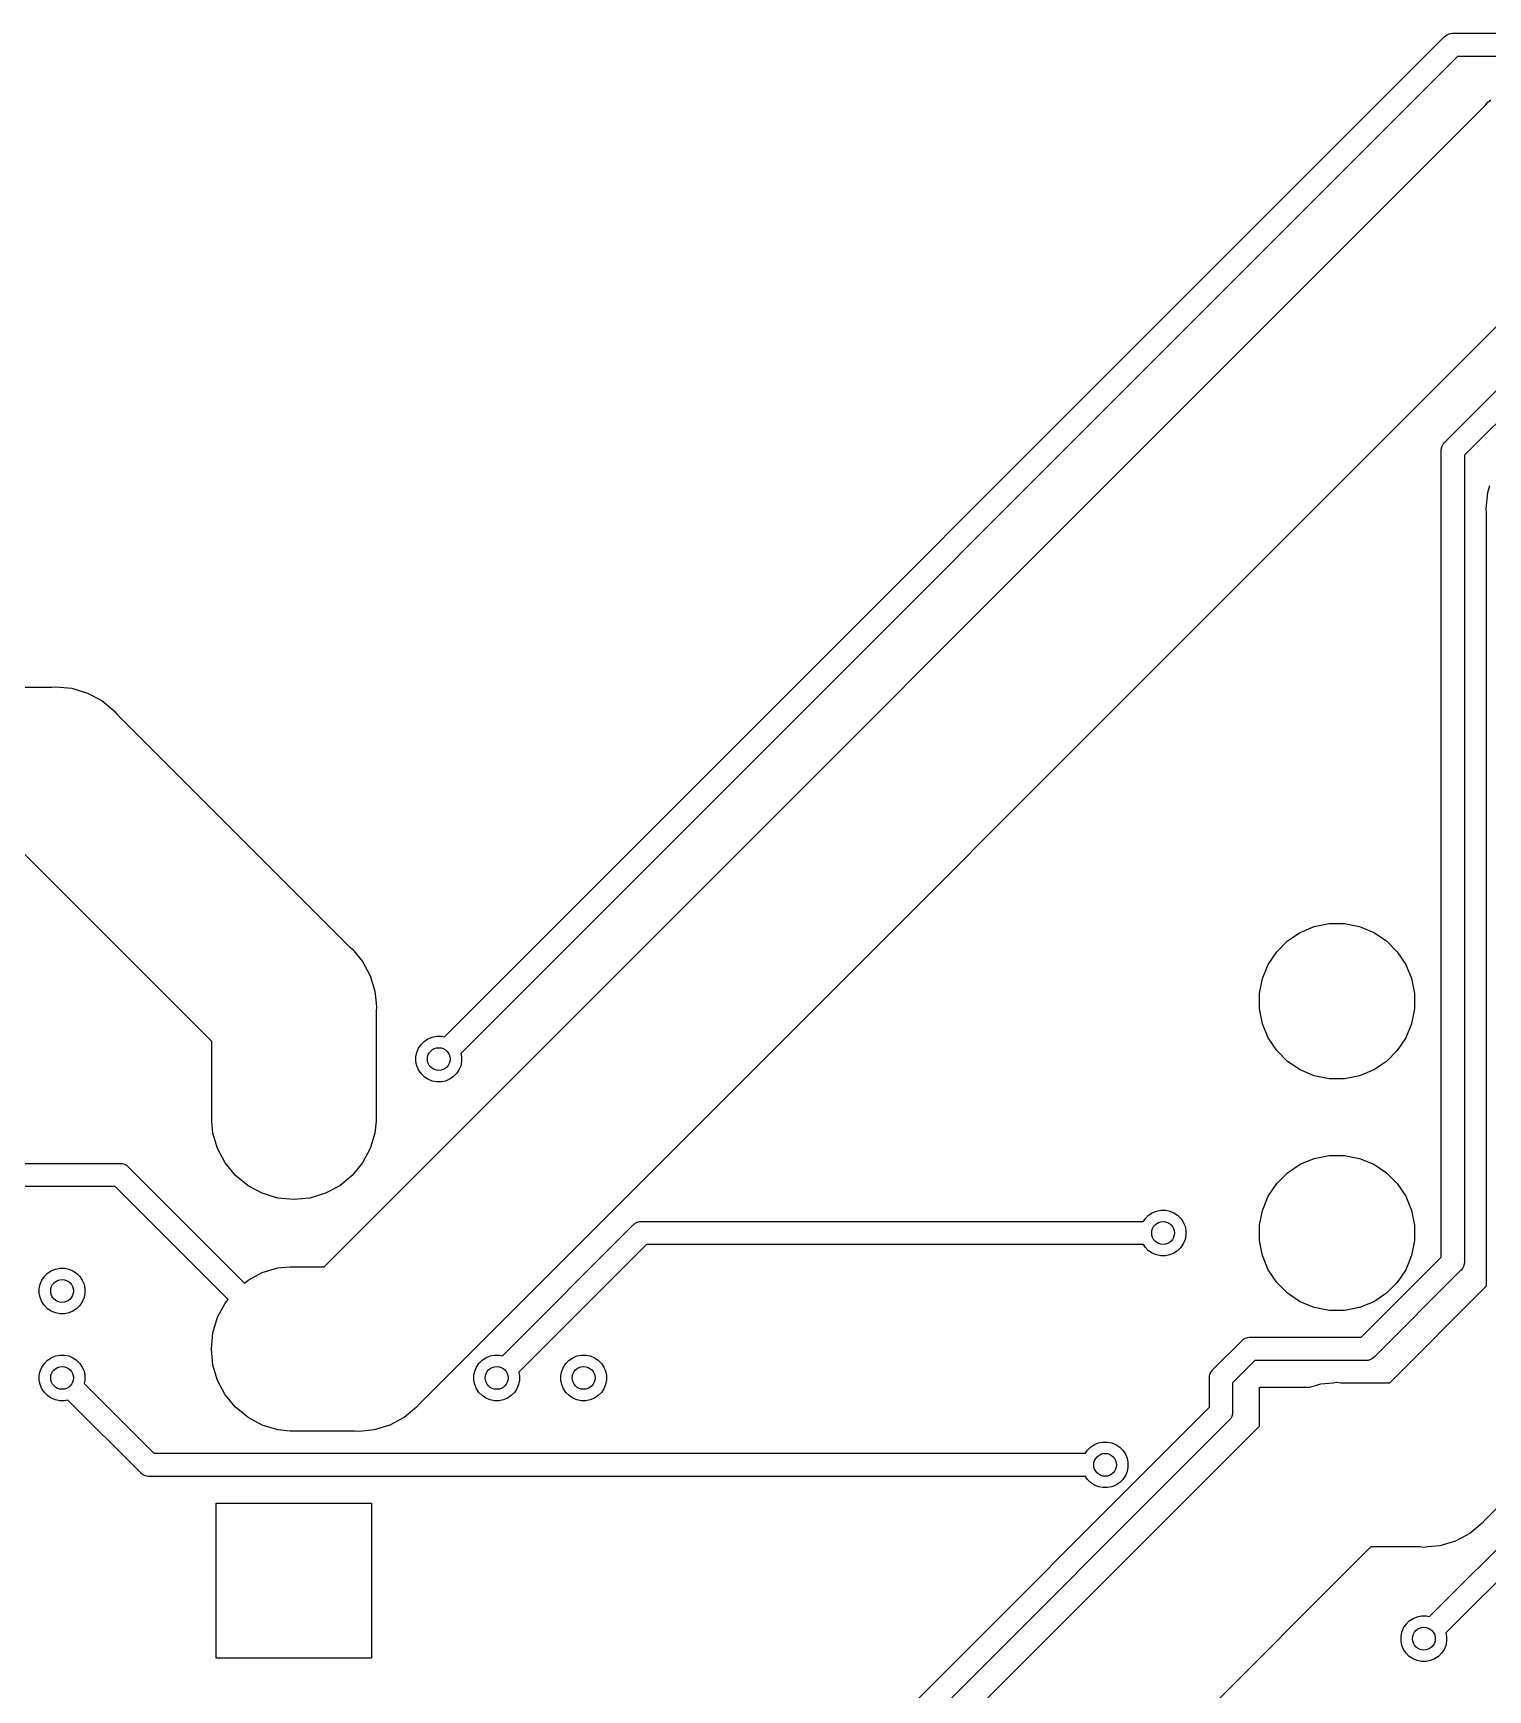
# Model space of a CAD drawing. Extents: x 4.56 to 9.07, y -4.98 to -1.89.
# Drawn here: x 6.588 to 7.215, y -2.647 to -1.932 of the extents above; entities that cross this region are included whole.
import ezdxf

# ---------------------------------------------------------------- set-up
doc = ezdxf.new("R2010")
doc.units = 0
doc.header["$MEASUREMENT"] = 0
doc.layers.add('BLACK', color=7, linetype='CONTINUOUS')

msp = doc.modelspace()

# ---------------------------------------------------------------- linework, layer by layer
at = {"layer": 'BLACK', "linetype": 'CONTINUOUS'}
for p, q in [((6.76497, -2.36546), (7.19629, -1.93414)), ((7.19629, -1.93414), (7.19645, -1.93395)), ((7.19645, -1.93395), (7.19721, -1.93332)), ((7.19721, -1.93332), (7.19808, -1.93286)), ((7.19808, -1.93286), (7.19902, -1.93257)), ((7.19902, -1.93257), (7.19975, -1.9325)), ((7.19975, -1.9325), (7.2, -1.93248)), ((7.19975, -1.9325), (7.19975, -1.9325)), ((7.2, -1.93248), (7.20025, -1.9325)), ((7.20025, -1.9325), (7.98725, -1.9325)), ((7.20207, -1.9425), (6.77204, -2.37253)), ((7.98543, -1.9425), (7.20207, -1.9425)), ((6.71307, -2.46457), (7.21396, -1.96368)), ((7.21396, -1.96368), (7.21507, -1.96232)), ((7.21507, -1.96232), (7.21642, -1.96121)), ((7.25492, -2.02293), (6.75403, -2.52382)), ((7.19664, -2.10879), (7.25879, -2.04664)), ((7.26457, -2.055), (7.205, -2.11457)), ((7.19498, -2.1125), (7.19507, -2.11152)), ((7.195, -2.11275), (7.19498, -2.1125)), ((7.195, -2.46043), (7.195, -2.11275)), ((7.19507, -2.11152), (7.19536, -2.11058)), ((7.19536, -2.11058), (7.19582, -2.10971)), ((7.19582, -2.10971), (7.19629, -2.10914)), ((7.19629, -2.10914), (7.19645, -2.10895)), ((7.19645, -2.10895), (7.19664, -2.10879)), ((7.205, -2.11457), (7.205, -2.46225)), ((7.21508, -2.13055), (7.21596, -2.12764)), ((7.2144, -2.1375), (7.21508, -2.13055)), ((7.21457, -2.13924), (7.2144, -2.1375)), ((7.21457, -2.47282), (7.21457, -2.13924)), ((5.13968, -2.21457), (6.59559, -2.21457)), ((6.59559, -2.21457), (6.59733, -2.2144)), ((6.59733, -2.2144), (6.59907, -2.21457)), ((6.59907, -2.21457), (6.59907, -2.21457)), ((6.59907, -2.21457), (6.60427, -2.21508)), ((6.60427, -2.21508), (6.61095, -2.21711)), ((6.61095, -2.21711), (6.61711, -2.2204)), ((6.61711, -2.2204), (6.6225, -2.22482)), ((6.6225, -2.22482), (6.62361, -2.22618)), ((6.62361, -2.22618), (6.72382, -2.32639)), ((6.66457, -2.36735), (6.58265, -2.28543)), ((7.12867, -2.32401), (7.13415, -2.32034)), ((7.13415, -2.32034), (7.14024, -2.31782)), ((7.14024, -2.31782), (7.1467, -2.31654)), ((7.1467, -2.31654), (7.1533, -2.31654)), ((7.1533, -2.31654), (7.15976, -2.31782)), ((7.15976, -2.31782), (7.16585, -2.32034)), ((7.16585, -2.32034), (7.17133, -2.32401)), ((6.72382, -2.32639), (6.72518, -2.3275)), ((6.72518, -2.3275), (6.7296, -2.33289)), ((7.12034, -2.33415), (7.12401, -2.32867)), ((7.12401, -2.32867), (7.12867, -2.32401)), ((7.17133, -2.32401), (7.17599, -2.32867)), ((7.17599, -2.32867), (7.17966, -2.33415)), ((6.7296, -2.33289), (6.73289, -2.33905)), ((7.11782, -2.34024), (7.12034, -2.33415)), ((7.17966, -2.33415), (7.18218, -2.34024)), ((6.73289, -2.33905), (6.73492, -2.34573)), ((7.11654, -2.3467), (7.11782, -2.34024)), ((7.18218, -2.34024), (7.18346, -2.3467)), ((6.73492, -2.34573), (6.73543, -2.35093)), ((6.73543, -2.35093), (6.73543, -2.35093)), ((6.73543, -2.35093), (6.7356, -2.35267)), ((7.11654, -2.3533), (7.11654, -2.3467)), ((7.18346, -2.3467), (7.18346, -2.3533)), ((6.7356, -2.35267), (6.73543, -2.35441)), ((6.73543, -2.35441), (6.73543, -2.40174)), ((7.11782, -2.35976), (7.11654, -2.3533)), ((7.18346, -2.3533), (7.18218, -2.35976)), ((6.75963, -2.36554), (6.76153, -2.36516)), ((6.76153, -2.36516), (6.76347, -2.36516)), ((6.76347, -2.36516), (6.76497, -2.36546)), ((7.12034, -2.36585), (7.11782, -2.35976)), ((7.18218, -2.35976), (7.17966, -2.36585)), ((6.66457, -2.40174), (6.66457, -2.36735)), ((6.75266, -2.37403), (6.75304, -2.37213)), ((6.75304, -2.37213), (6.75378, -2.37034)), ((6.75378, -2.37034), (6.75485, -2.36873)), ((6.75485, -2.36873), (6.75623, -2.36735)), ((6.75623, -2.36735), (6.75784, -2.36628)), ((6.75784, -2.36628), (6.75963, -2.36554)), ((7.12401, -2.37133), (7.12034, -2.36585)), ((7.12867, -2.37599), (7.12401, -2.37133)), ((7.17599, -2.37133), (7.17133, -2.37599)), ((7.17966, -2.36585), (7.17599, -2.37133)), ((6.75266, -2.37597), (6.75266, -2.37403)), ((6.75304, -2.37787), (6.75266, -2.37597)), ((6.75378, -2.37966), (6.75304, -2.37787)), ((6.77196, -2.37787), (6.77122, -2.37966)), ((6.77234, -2.37597), (6.77196, -2.37787)), ((6.77204, -2.37253), (6.77234, -2.37403)), ((6.77234, -2.37403), (6.77234, -2.37597)), ((7.13415, -2.37966), (7.12867, -2.37599)), ((7.17133, -2.37599), (7.16585, -2.37966)), ((6.75485, -2.38127), (6.75378, -2.37966)), ((6.75623, -2.38265), (6.75485, -2.38127)), ((6.75784, -2.38372), (6.75623, -2.38265)), ((6.75963, -2.38446), (6.75784, -2.38372)), ((6.76153, -2.38484), (6.75963, -2.38446)), ((6.76347, -2.38484), (6.76153, -2.38484)), ((6.76537, -2.38446), (6.76347, -2.38484)), ((6.76716, -2.38372), (6.76537, -2.38446)), ((6.76877, -2.38265), (6.76716, -2.38372)), ((6.77015, -2.38127), (6.76877, -2.38265)), ((6.77122, -2.37966), (6.77015, -2.38127)), ((7.14024, -2.38218), (7.13415, -2.37966)), ((7.1467, -2.38346), (7.14024, -2.38218)), ((7.1533, -2.38346), (7.1467, -2.38346)), ((7.15976, -2.38218), (7.1533, -2.38346)), ((7.16585, -2.37966), (7.15976, -2.38218)), ((6.66508, -2.40695), (6.66457, -2.40174)), ((6.66711, -2.41363), (6.66508, -2.40695)), ((6.73492, -2.40695), (6.73289, -2.41363)), ((6.73543, -2.40174), (6.73492, -2.40695)), ((6.6704, -2.41978), (6.66711, -2.41363)), ((6.73289, -2.41363), (6.7296, -2.41978)), ((6.55025, -2.42), (6.62475, -2.42)), ((6.62475, -2.42), (6.625, -2.41998)), ((6.625, -2.41998), (6.62525, -2.42)), ((6.62525, -2.42), (6.62598, -2.42007)), ((6.62598, -2.42007), (6.62692, -2.42036)), ((6.62692, -2.42036), (6.62779, -2.42082)), ((6.62779, -2.42082), (6.62855, -2.42145)), ((6.62855, -2.42145), (6.62871, -2.42164)), ((6.62871, -2.42164), (6.67871, -2.47164)), ((6.67482, -2.42518), (6.6704, -2.41978)), ((6.7296, -2.41978), (6.72518, -2.42518)), ((7.12867, -2.42401), (7.13415, -2.42034)), ((7.13415, -2.42034), (7.14024, -2.41782)), ((7.14024, -2.41782), (7.1467, -2.41654)), ((7.1467, -2.41654), (7.1533, -2.41654)), ((7.1533, -2.41654), (7.15976, -2.41782)), ((7.15976, -2.41782), (7.16585, -2.42034)), ((7.16585, -2.42034), (7.17133, -2.42401)), ((6.68022, -2.4296), (6.67482, -2.42518)), ((6.72518, -2.42518), (6.71978, -2.4296)), ((7.12034, -2.43415), (7.12401, -2.42867)), ((7.12401, -2.42867), (7.12867, -2.42401)), ((7.17133, -2.42401), (7.17599, -2.42867)), ((7.17599, -2.42867), (7.17966, -2.43415)), ((6.62293, -2.43), (6.55207, -2.43)), ((6.67164, -2.47871), (6.62293, -2.43)), ((6.68637, -2.43289), (6.68022, -2.4296)), ((6.69305, -2.43492), (6.68637, -2.43289)), ((6.7, -2.4356), (6.69305, -2.43492)), ((6.70695, -2.43492), (6.7, -2.4356)), ((6.71363, -2.43289), (6.70695, -2.43492)), ((6.71978, -2.4296), (6.71363, -2.43289)), ((7.11782, -2.44024), (7.12034, -2.43415)), ((7.17966, -2.43415), (7.18218, -2.44024)), ((7.0665, -2.445), (7.06735, -2.44373)), ((7.06735, -2.44373), (7.06873, -2.44235)), ((7.06873, -2.44235), (7.07034, -2.44128)), ((7.07034, -2.44128), (7.07213, -2.44054)), ((7.07213, -2.44054), (7.07403, -2.44016)), ((7.07403, -2.44016), (7.07597, -2.44016)), ((7.07597, -2.44016), (7.07787, -2.44054)), ((7.07787, -2.44054), (7.07966, -2.44128)), ((7.07966, -2.44128), (7.08127, -2.44235)), ((7.08127, -2.44235), (7.08265, -2.44373)), ((7.08265, -2.44373), (7.08372, -2.44534)), ((7.11654, -2.4467), (7.11782, -2.44024)), ((7.18218, -2.44024), (7.18346, -2.4467)), ((6.78997, -2.50296), (6.84629, -2.44664)), ((6.84629, -2.44664), (6.84645, -2.44645)), ((6.84645, -2.44645), (6.84721, -2.44582)), ((6.84721, -2.44582), (6.84808, -2.44536)), ((6.84808, -2.44536), (6.84902, -2.44507)), ((6.84902, -2.44507), (6.85, -2.44498)), ((6.85, -2.44498), (6.85025, -2.445)), ((6.85025, -2.445), (7.0665, -2.445)), ((7.08372, -2.44534), (7.08446, -2.44713)), ((7.08446, -2.44713), (7.08484, -2.44903)), ((7.08484, -2.45097), (7.08446, -2.45287)), ((7.08484, -2.44903), (7.08484, -2.45097)), ((7.11654, -2.4533), (7.11654, -2.4467)), ((7.18346, -2.4467), (7.18346, -2.4533)), ((6.85207, -2.455), (6.79704, -2.51003)), ((7.0665, -2.455), (6.85207, -2.455)), ((7.06735, -2.45627), (7.0665, -2.455)), ((7.06873, -2.45765), (7.06735, -2.45627)), ((7.07034, -2.45872), (7.06873, -2.45765)), ((7.08127, -2.45765), (7.07966, -2.45872)), ((7.08265, -2.45627), (7.08127, -2.45765)), ((7.08372, -2.45466), (7.08265, -2.45627)), ((7.08446, -2.45287), (7.08372, -2.45466)), ((7.11782, -2.45976), (7.11654, -2.4533)), ((7.18346, -2.4533), (7.18218, -2.45976)), ((6.59713, -2.46554), (6.59903, -2.46516)), ((6.59903, -2.46516), (6.60097, -2.46516)), ((6.60097, -2.46516), (6.60287, -2.46554)), ((6.68637, -2.46711), (6.69305, -2.46508)), ((6.69305, -2.46508), (6.69826, -2.46457)), ((6.69826, -2.46457), (6.71307, -2.46457)), ((7.07213, -2.45946), (7.07034, -2.45872)), ((7.07403, -2.45984), (7.07213, -2.45946)), ((7.07597, -2.45984), (7.07403, -2.45984)), ((7.07787, -2.45946), (7.07597, -2.45984)), ((7.07966, -2.45872), (7.07787, -2.45946)), ((7.12034, -2.46585), (7.11782, -2.45976)), ((7.16043, -2.495), (7.195, -2.46043)), ((7.18218, -2.45976), (7.17966, -2.46585)), ((7.20418, -2.46529), (7.20355, -2.46605)), ((7.20464, -2.46442), (7.20418, -2.46529)), ((7.20493, -2.46348), (7.20464, -2.46442)), ((7.205, -2.46275), (7.20493, -2.46348)), ((7.205, -2.46225), (7.20502, -2.4625)), ((7.20502, -2.4625), (7.205, -2.46275)), ((7.205, -2.46275), (7.205, -2.46275)), ((6.59016, -2.47403), (6.59054, -2.47213)), ((6.59054, -2.47213), (6.59128, -2.47034)), ((6.59128, -2.47034), (6.59235, -2.46873)), ((6.59235, -2.46873), (6.59373, -2.46735)), ((6.59373, -2.46735), (6.59534, -2.46628)), ((6.59534, -2.46628), (6.59713, -2.46554)), ((6.60287, -2.46554), (6.60466, -2.46628)), ((6.60466, -2.46628), (6.60627, -2.46735)), ((6.60627, -2.46735), (6.60765, -2.46873)), ((6.60765, -2.46873), (6.60872, -2.47034)), ((6.60872, -2.47034), (6.60946, -2.47213)), ((6.60946, -2.47213), (6.60984, -2.47403)), ((6.67871, -2.47164), (6.68022, -2.4704)), ((6.68022, -2.4704), (6.68637, -2.46711)), ((7.12401, -2.47133), (7.12034, -2.46585)), ((7.12867, -2.47599), (7.12401, -2.47133)), ((7.20336, -2.46621), (7.16621, -2.50336)), ((7.17599, -2.47133), (7.17133, -2.47599)), ((7.17966, -2.46585), (7.17599, -2.47133)), ((7.20355, -2.46605), (7.20336, -2.46621)), ((6.59016, -2.47597), (6.59016, -2.47403)), ((6.59054, -2.47787), (6.59016, -2.47597)), ((6.59128, -2.47966), (6.59054, -2.47787)), ((6.60946, -2.47787), (6.60872, -2.47966)), ((6.60984, -2.47597), (6.60946, -2.47787)), ((6.60984, -2.47403), (6.60984, -2.47597)), ((6.6704, -2.48022), (6.67164, -2.47871)), ((7.13415, -2.47966), (7.12867, -2.47599)), ((7.17133, -2.47599), (7.16585, -2.47966)), ((7.17282, -2.51457), (7.21457, -2.47282)), ((6.59235, -2.48127), (6.59128, -2.47966)), ((6.59373, -2.48265), (6.59235, -2.48127)), ((6.59534, -2.48372), (6.59373, -2.48265)), ((6.59713, -2.48446), (6.59534, -2.48372)), ((6.59903, -2.48484), (6.59713, -2.48446)), ((6.60097, -2.48484), (6.59903, -2.48484)), ((6.60287, -2.48446), (6.60097, -2.48484)), ((6.60466, -2.48372), (6.60287, -2.48446)), ((6.60627, -2.48265), (6.60466, -2.48372)), ((6.60765, -2.48127), (6.60627, -2.48265)), ((6.60872, -2.47966), (6.60765, -2.48127)), ((6.66508, -2.49305), (6.66711, -2.48637)), ((6.66711, -2.48637), (6.6704, -2.48022)), ((7.14024, -2.48218), (7.13415, -2.47966)), ((7.1467, -2.48346), (7.14024, -2.48218)), ((7.1533, -2.48346), (7.1467, -2.48346)), ((7.15976, -2.48218), (7.1533, -2.48346)), ((7.16585, -2.47966), (7.15976, -2.48218)), ((6.6644, -2.5), (6.66508, -2.49305)), ((6.66508, -2.50695), (6.6644, -2.5)), ((7.09664, -2.50879), (7.10879, -2.49664)), ((7.10879, -2.49664), (7.10895, -2.49645)), ((7.10895, -2.49645), (7.10971, -2.49582)), ((7.10971, -2.49582), (7.11058, -2.49536)), ((7.11058, -2.49536), (7.11152, -2.49507)), ((7.11152, -2.49507), (7.11225, -2.495)), ((7.11225, -2.495), (7.1125, -2.49498)), ((7.1125, -2.49498), (7.11275, -2.495)), ((7.11275, -2.495), (7.16043, -2.495)), ((6.59054, -2.50963), (6.59128, -2.50784)), ((6.59128, -2.50784), (6.59235, -2.50623)), ((6.59235, -2.50623), (6.59373, -2.50485)), ((6.59373, -2.50485), (6.59534, -2.50378)), ((6.59534, -2.50378), (6.59713, -2.50304)), ((6.59713, -2.50304), (6.59903, -2.50266)), ((6.59903, -2.50266), (6.60097, -2.50266)), ((6.60097, -2.50266), (6.60287, -2.50304)), ((6.60287, -2.50304), (6.60466, -2.50378)), ((6.60466, -2.50378), (6.60627, -2.50485)), ((6.60627, -2.50485), (6.60765, -2.50623)), ((6.60765, -2.50623), (6.60872, -2.50784)), ((6.60872, -2.50784), (6.60946, -2.50963)), ((6.66711, -2.51363), (6.66508, -2.50695)), ((6.77804, -2.50963), (6.77878, -2.50784)), ((6.77878, -2.50784), (6.77985, -2.50623)), ((6.77985, -2.50623), (6.78123, -2.50485)), ((6.78123, -2.50485), (6.78284, -2.50378)), ((6.78284, -2.50378), (6.78463, -2.50304)), ((6.78463, -2.50304), (6.78653, -2.50266)), ((6.78653, -2.50266), (6.78847, -2.50266)), ((6.78847, -2.50266), (6.78997, -2.50296)), ((6.81554, -2.50963), (6.81628, -2.50784)), ((6.81628, -2.50784), (6.81735, -2.50623)), ((6.81735, -2.50623), (6.81873, -2.50485)), ((6.81873, -2.50485), (6.82034, -2.50378)), ((6.82034, -2.50378), (6.82213, -2.50304)), ((6.82213, -2.50304), (6.82403, -2.50266)), ((6.82403, -2.50266), (6.82597, -2.50266)), ((6.82597, -2.50266), (6.82787, -2.50304)), ((6.82787, -2.50304), (6.82966, -2.50378)), ((6.82966, -2.50378), (6.83127, -2.50485)), ((6.83127, -2.50485), (6.83265, -2.50623)), ((6.83265, -2.50623), (6.83372, -2.50784)), ((6.83372, -2.50784), (6.83446, -2.50963)), ((7.11457, -2.505), (7.105, -2.51457)), ((7.16225, -2.505), (7.11457, -2.505)), ((7.1625, -2.50502), (7.16225, -2.505)), ((7.16275, -2.505), (7.1625, -2.50502)), ((7.16348, -2.50493), (7.16275, -2.505)), ((7.16442, -2.50464), (7.16348, -2.50493)), ((7.16529, -2.50418), (7.16442, -2.50464)), ((7.16605, -2.50355), (7.16529, -2.50418)), ((7.16621, -2.50336), (7.16605, -2.50355)), ((6.59016, -2.51153), (6.59054, -2.50963)), ((6.59016, -2.51347), (6.59016, -2.51153)), ((6.59054, -2.51537), (6.59016, -2.51347)), ((6.60946, -2.50963), (6.60984, -2.51153)), ((6.60984, -2.51347), (6.60954, -2.51497)), ((6.60954, -2.51497), (6.63957, -2.545)), ((6.60984, -2.51153), (6.60984, -2.51347)), ((6.6704, -2.51978), (6.66711, -2.51363)), ((6.77766, -2.51153), (6.77804, -2.50963)), ((6.77766, -2.51347), (6.77766, -2.51153)), ((6.77804, -2.51537), (6.77766, -2.51347)), ((6.79734, -2.51347), (6.79696, -2.51537)), ((6.79704, -2.51003), (6.79734, -2.51153)), ((6.79734, -2.51153), (6.79734, -2.51347)), ((6.81516, -2.51153), (6.81554, -2.50963)), ((6.81516, -2.51347), (6.81516, -2.51153)), ((6.81554, -2.51537), (6.81516, -2.51347)), ((6.83446, -2.50963), (6.83484, -2.51153)), ((6.83484, -2.51347), (6.83446, -2.51537)), ((6.83484, -2.51153), (6.83484, -2.51347)), ((7.09498, -2.5125), (7.09507, -2.51152)), ((7.095, -2.51275), (7.09498, -2.5125)), ((7.095, -2.51794), (7.095, -2.51275)), ((7.09507, -2.51152), (7.09536, -2.51058)), ((7.09536, -2.51058), (7.09582, -2.50971)), ((7.09582, -2.50971), (7.09629, -2.50914)), ((7.09629, -2.50914), (7.09645, -2.50895)), ((7.09645, -2.50895), (7.09664, -2.50879)), ((7.105, -2.51457), (7.105, -2.52697)), ((7.13825, -2.51654), (7.14305, -2.51508)), ((7.14305, -2.51508), (7.14826, -2.51457)), ((7.14826, -2.51457), (7.15, -2.5144)), ((7.15, -2.5144), (7.15174, -2.51457)), ((7.15174, -2.51457), (7.17282, -2.51457)), ((7.27382, -2.51379), (7.21379, -2.57382)), ((6.59128, -2.51716), (6.59054, -2.51537)), ((6.59235, -2.51877), (6.59128, -2.51716)), ((6.59373, -2.52015), (6.59235, -2.51877)), ((6.59534, -2.52122), (6.59373, -2.52015)), ((6.59713, -2.52196), (6.59534, -2.52122)), ((6.59903, -2.52234), (6.59713, -2.52196)), ((6.60097, -2.52234), (6.59903, -2.52234)), ((6.60247, -2.52204), (6.60097, -2.52234)), ((6.63379, -2.55336), (6.60247, -2.52204)), ((6.67482, -2.52518), (6.6704, -2.51978)), ((6.77878, -2.51716), (6.77804, -2.51537)), ((6.77985, -2.51877), (6.77878, -2.51716)), ((6.78123, -2.52015), (6.77985, -2.51877)), ((6.78284, -2.52122), (6.78123, -2.52015)), ((6.78463, -2.52196), (6.78284, -2.52122)), ((6.78653, -2.52234), (6.78463, -2.52196)), ((6.78847, -2.52234), (6.78653, -2.52234)), ((6.79037, -2.52196), (6.78847, -2.52234)), ((6.79216, -2.52122), (6.79037, -2.52196)), ((6.79377, -2.52015), (6.79216, -2.52122)), ((6.79515, -2.51877), (6.79377, -2.52015)), ((6.79622, -2.51716), (6.79515, -2.51877)), ((6.79696, -2.51537), (6.79622, -2.51716)), ((6.81628, -2.51716), (6.81554, -2.51537)), ((6.81735, -2.51877), (6.81628, -2.51716)), ((6.81873, -2.52015), (6.81735, -2.51877)), ((6.82034, -2.52122), (6.81873, -2.52015)), ((6.82213, -2.52196), (6.82034, -2.52122)), ((6.82403, -2.52234), (6.82213, -2.52196)), ((6.82597, -2.52234), (6.82403, -2.52234)), ((6.82787, -2.52196), (6.82597, -2.52234)), ((6.82966, -2.52122), (6.82787, -2.52196)), ((6.83127, -2.52015), (6.82966, -2.52122)), ((6.83265, -2.51877), (6.83127, -2.52015)), ((6.83372, -2.51716), (6.83265, -2.51877)), ((6.83446, -2.51537), (6.83372, -2.51716)), ((7.095, -2.52514), (7.095, -2.51794)), ((7.095, -2.51794), (7.095, -2.51794)), ((7.11654, -2.53335), (7.11654, -2.51654)), ((7.11654, -2.51654), (7.13825, -2.51654)), ((6.68022, -2.5296), (6.67482, -2.52518)), ((6.68637, -2.53289), (6.68022, -2.5296)), ((6.74753, -2.5296), (6.74137, -2.53289)), ((6.75292, -2.52518), (6.74753, -2.5296)), ((6.75403, -2.52382), (6.75292, -2.52518)), ((6.77514, -2.845), (7.095, -2.52514)), ((7.10464, -2.52913), (7.10418, -2.53)), ((7.10493, -2.52819), (7.10464, -2.52913)), ((7.105, -2.52746), (7.10493, -2.52819)), ((7.105, -2.52697), (7.10502, -2.52721)), ((7.10502, -2.52721), (7.105, -2.52746)), ((7.105, -2.52746), (7.105, -2.52746)), ((6.69305, -2.53492), (6.68637, -2.53289)), ((6.69826, -2.53543), (6.69305, -2.53492)), ((6.72601, -2.53543), (6.69826, -2.53543)), ((6.72775, -2.5356), (6.72601, -2.53543)), ((6.72949, -2.53543), (6.72775, -2.5356)), ((6.73469, -2.53492), (6.72949, -2.53543)), ((6.72949, -2.53543), (6.72949, -2.53543)), ((6.74137, -2.53289), (6.73469, -2.53492)), ((7.10336, -2.53092), (6.78092, -2.85336)), ((6.98868, -2.66121), (7.11654, -2.53335)), ((7.10355, -2.53076), (7.10336, -2.53092)), ((7.10418, -2.53), (7.10355, -2.53076)), ((7.0415, -2.545), (7.04235, -2.54373)), ((7.04235, -2.54373), (7.04373, -2.54235)), ((7.04373, -2.54235), (7.04534, -2.54128)), ((7.04534, -2.54128), (7.04713, -2.54054)), ((7.04713, -2.54054), (7.04903, -2.54016)), ((7.04903, -2.54016), (7.05097, -2.54016)), ((7.05097, -2.54016), (7.05287, -2.54054)), ((7.05287, -2.54054), (7.05466, -2.54128)), ((7.05466, -2.54128), (7.05627, -2.54235)), ((7.05627, -2.54235), (7.05765, -2.54373)), ((7.05765, -2.54373), (7.05872, -2.54534)), ((6.63957, -2.545), (7.0415, -2.545)), ((7.05872, -2.54534), (7.05946, -2.54713)), ((7.05946, -2.54713), (7.05984, -2.54903)), ((7.05984, -2.55097), (7.05946, -2.55287)), ((7.05984, -2.54903), (7.05984, -2.55097)), ((6.63395, -2.55355), (6.63379, -2.55336)), ((6.63471, -2.55418), (6.63395, -2.55355)), ((6.63558, -2.55464), (6.63471, -2.55418)), ((6.63652, -2.55493), (6.63558, -2.55464)), ((6.63725, -2.555), (6.63652, -2.55493)), ((6.6375, -2.55502), (6.63725, -2.555)), ((6.63725, -2.555), (6.63725, -2.555)), ((6.63775, -2.555), (6.6375, -2.55502)), ((7.0415, -2.555), (6.63775, -2.555)), ((7.04235, -2.55627), (7.0415, -2.555)), ((7.04373, -2.55765), (7.04235, -2.55627)), ((7.04534, -2.55872), (7.04373, -2.55765)), ((7.05627, -2.55765), (7.05466, -2.55872)), ((7.05765, -2.55627), (7.05627, -2.55765)), ((7.05872, -2.55466), (7.05765, -2.55627)), ((7.05946, -2.55287), (7.05872, -2.55466)), ((7.04713, -2.55946), (7.04534, -2.55872)), ((7.04903, -2.55984), (7.04713, -2.55946)), ((7.05097, -2.55984), (7.04903, -2.55984)), ((7.05287, -2.55946), (7.05097, -2.55984)), ((7.05466, -2.55872), (7.05287, -2.55946)), ((7.18997, -2.61546), (7.24664, -2.55879)), ((6.66654, -2.63346), (6.66654, -2.56654)), ((6.66654, -2.56654), (6.73346, -2.56654)), ((6.73346, -2.56654), (6.73346, -2.63346)), ((7.25371, -2.56586), (7.19704, -2.62253)), ((7.20728, -2.5796), (7.20113, -2.58289)), ((7.21268, -2.57518), (7.20728, -2.5796)), ((7.21379, -2.57382), (7.21268, -2.57518)), ((7.16468, -2.58543), (7.04793, -2.70218)), ((7.18576, -2.58543), (7.16468, -2.58543)), ((7.1875, -2.5856), (7.18576, -2.58543)), ((7.18924, -2.58543), (7.1875, -2.5856)), ((7.19445, -2.58492), (7.18924, -2.58543)), ((7.18924, -2.58543), (7.18924, -2.58543)), ((7.20113, -2.58289), (7.19445, -2.58492)), ((7.18463, -2.61554), (7.18653, -2.61516)), ((7.18653, -2.61516), (7.18847, -2.61516)), ((7.18847, -2.61516), (7.18997, -2.61546)), ((7.17766, -2.62403), (7.17804, -2.62213)), ((7.17804, -2.62213), (7.17878, -2.62034)), ((7.17878, -2.62034), (7.17985, -2.61873)), ((7.17985, -2.61873), (7.18123, -2.61735)), ((7.18123, -2.61735), (7.18284, -2.61628)), ((7.18284, -2.61628), (7.18463, -2.61554)), ((7.17766, -2.62597), (7.17766, -2.62403)), ((7.17804, -2.62787), (7.17766, -2.62597)), ((7.17878, -2.62966), (7.17804, -2.62787)), ((7.17985, -2.63127), (7.17878, -2.62966)), ((7.19622, -2.62966), (7.19515, -2.63127)), ((7.19696, -2.62787), (7.19622, -2.62966)), ((7.19734, -2.62597), (7.19696, -2.62787)), ((7.19704, -2.62253), (7.19734, -2.62403)), ((7.19734, -2.62403), (7.19734, -2.62597)), ((6.73346, -2.63346), (6.66654, -2.63346)), ((7.18123, -2.63265), (7.17985, -2.63127)), ((7.18284, -2.63372), (7.18123, -2.63265)), ((7.18463, -2.63446), (7.18284, -2.63372)), ((7.18653, -2.63484), (7.18463, -2.63446)), ((7.18847, -2.63484), (7.18653, -2.63484)), ((7.19037, -2.63446), (7.18847, -2.63484)), ((7.19216, -2.63372), (7.19037, -2.63446)), ((7.19377, -2.63265), (7.19216, -2.63372)), ((7.19515, -2.63127), (7.19377, -2.63265))]:
    msp.add_line(p, q, dxfattribs=at)
at = {"layer": 'BLACK'}
for centre in [(6.7625, -2.375), (7.075, -2.45), (6.6, -2.475), (6.6, -2.5125), (6.7875, -2.5125), (6.825, -2.5125), (7.05, -2.55), (7.1875, -2.625)]:
    msp.add_circle(centre, 0.00492, dxfattribs=at)

doc.saveas('drawing.dxf')
